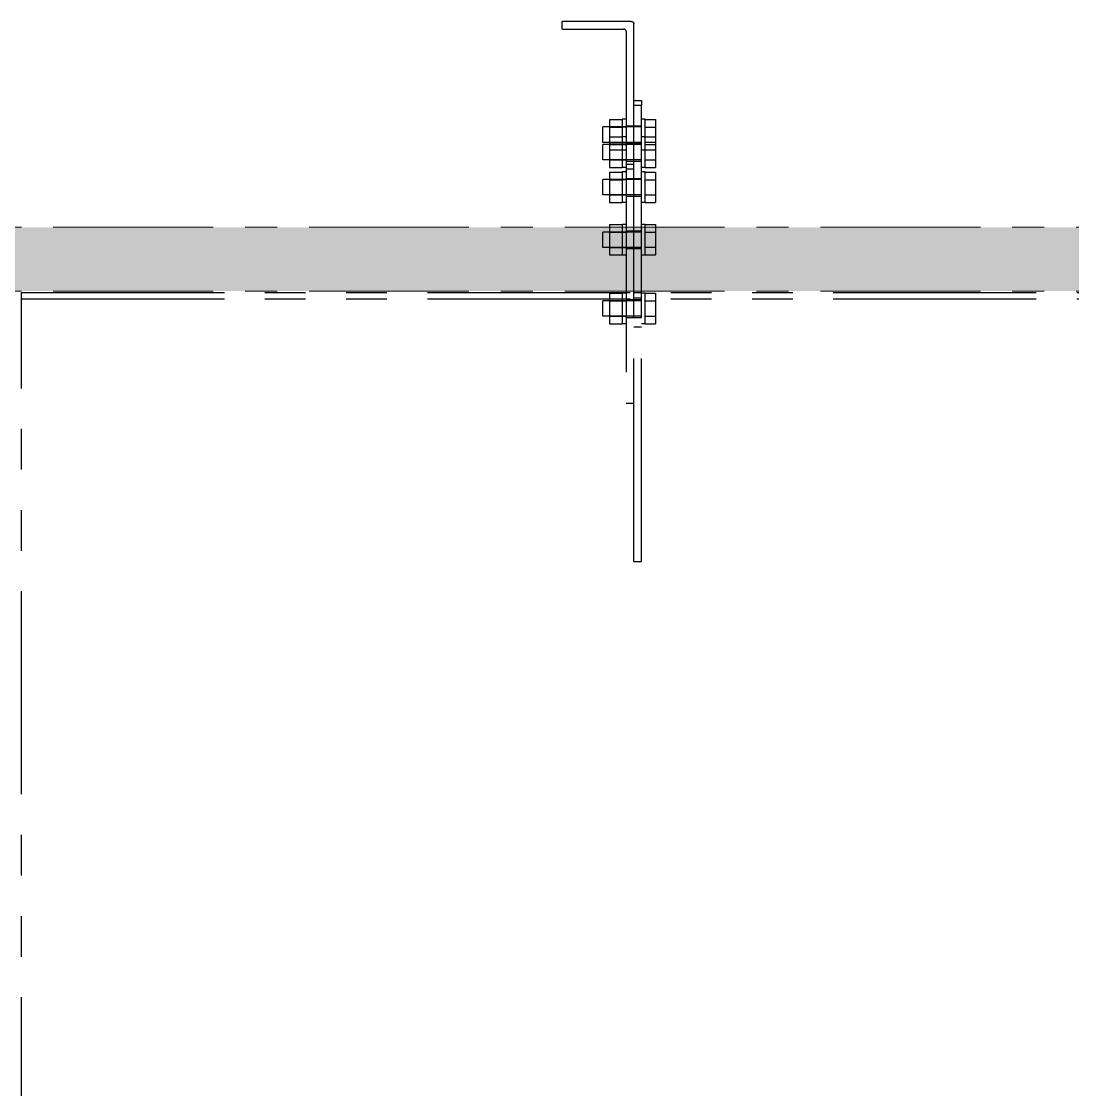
# Model space of a CAD drawing. Header units: millimetres. Extents: x -46397 to 283259, y -8690 to 23983.
# Drawn here: x 265989 to 266811, y 3882 to 4717 of the extents above; entities that cross this region are included whole.
import ezdxf
from ezdxf.enums import TextEntityAlignment as Align

# ---------------------------------------------------------------- set-up
doc = ezdxf.new("R2010")
doc.units = ezdxf.units.MM
doc.linetypes.add('CENTER', pattern=[2, 1.25, -0.25, 0.25, -0.25])
doc.linetypes.add('PHANTOM', pattern=[63.50000000000001, 31.75, -6.35, 6.35, -6.35, 6.35, -6.35])
doc.layers.add('DUONGTAM', color=1, linetype='CENTER', lineweight=0)
doc.styles.add('Tahoma', font='tahoma.ttf')
doc.styles.add('Text_nameplate', font='arial.ttf', dxfattribs={"width": 0.9, "height": 2.5})

# ---------------------------------------------------------------- blocks, each defined once
blk = doc.blocks.new('BO-1')
at = {"color": 251, "linetype": 'PHANTOM', "ltscale": 5, "extrusion": (-2.288475490443933e-17, 1, 0)}
for p, q in [((-1077.034517256747, 1195.999910578276), (-1077.034517256747, 1201.999910578276)), ((-1023.034517256747, 1201.999910578276), (-1077.034517256747, 1201.999910578276)), ((-1077.034517256747, 1195.999910578276), (-1029.034517256747, 1195.999910578276)), ((-1021.034517256747, 1086.278233945443), (-1021.034517256747, 1199.999910578276)), ((-1027.034517256747, 1193.999910578276), (-1027.034517256747, 1086.278233945443)), ((-1021.034517256747, 1139.999999999963), (-1015.034517256747, 1139.999999999963)), ((-1021.034517256747, 985.9008071523408), (-1021.034517256747, 1136.441992159576)), ((-1021.034517256747, 1136.441992159576), (-1015.034517256747, 1136.441992159576)), ((-1015.034517256747, 1139.999999999963), (-1015.034517256747, 1136.441992159576)), ((-1015.034517256747, 985.9008071523408), (-1015.034517256747, 1136.441992159576)), ((-1040.034517256718, 1125.346187185535), (-1040.034517256718, 1119.368687185535)), ((-1040.034517256718, 1125.346187185535), (-1030.034517256718, 1125.346187185535)), ((-1030.034517256718, 1125.391187185534), (-1030.034517256718, 1101.391187185534)), ((-1027.034517256718, 1125.391187185535), (-1030.034517256718, 1125.391187185535)), ((-1027.034517256747, 1120.391187185534), (-1021.034517256747, 1120.391187185534)), ((-1021.034517256747, 1120.391187185534), (-1015.034517256747, 1120.391187185534)), ((-1012.034517256718, 1125.391187185535), (-1015.034517256718, 1125.391187185535)), ((-1012.034517256718, 1101.391187185535), (-1012.034517256718, 1125.391187185535)), ((-1012.034517256718, 1125.346187185535), (-1004.034517256718, 1125.346187185535)), ((-1004.034517256718, 1125.346187185535), (-1004.034517256718, 1119.368687185535)), ((-1045.256432146882, 1107.391187185534), (-1045.256432146882, 1119.391187185534)), ((-1040.034517256718, 1119.391187185534), (-1045.256432146882, 1119.391187185534)), ((-1015.034517256718, 1119.391187185534), (-1040.034517256718, 1119.391187185534)), ((-1040.034517256718, 1119.391187185535), (-1027.034517256718, 1119.391187185535)), ((-1040.034517256718, 1119.368687185535), (-1040.034517256718, 1107.413687185535)), ((-1040.034517256718, 1119.368687185535), (-1030.034517256718, 1119.368687185535)), ((-1040.034517256718, 1111.658457609801), (-1030.034517256718, 1111.658457609801)), ((-1027.034517256747, 1111.703457609802), (-1030.034517256747, 1111.703457609802)), ((-1012.034517256747, 1111.703457609802), (-1015.034517256747, 1111.703457609802)), ((-1012.034517256718, 1119.368687185535), (-1004.034517256718, 1119.368687185535)), ((-1012.034517256718, 1111.658457609801), (-1004.034517256718, 1111.658457609801)), ((-1004.034517256718, 1119.368687185535), (-1004.034517256718, 1107.413687185535)), ((-1040.034517256718, 1107.391187185534), (-1045.256432146882, 1107.391187185534)), ((-1045.256432146882, 1093.703457609801), (-1045.256432146882, 1105.703457609801)), ((-1040.034517256747, 1105.703457609801), (-1045.256432146882, 1105.703457609801)), ((-1040.034517256718, 1107.413687185535), (-1040.034517256718, 1101.436187185535)), ((-1040.034517256718, 1107.413687185535), (-1030.034517256718, 1107.413687185535)), ((-1015.034517256718, 1107.391187185534), (-1040.034517256718, 1107.391187185534)), ((-1040.034517256718, 1107.391187185535), (-1027.034517256718, 1107.391187185535)), ((-1015.034517256747, 1105.703457609801), (-1040.034517256747, 1105.703457609801)), ((-1040.034517256747, 1105.703457609802), (-1027.034517256747, 1105.703457609802)), ((-1040.034517256718, 1105.680957609802), (-1030.034517256718, 1105.680957609802)), ((-1027.034517256747, 1106.703457609801), (-1021.034517256747, 1106.703457609801)), ((-1027.034517256747, 1106.391187185532), (-1021.034517256747, 1106.391187185532)), ((-1021.034517256747, 1106.703457609801), (-1015.034517256747, 1106.703457609801)), ((-1021.034517256747, 1106.391187185532), (-1015.034517256747, 1106.391187185532)), ((-1012.034517256718, 1107.413687185535), (-1004.034517256718, 1107.413687185535)), ((-1012.034517256718, 1105.6809576098), (-1004.034517256718, 1105.6809576098)), ((-1004.034517256718, 1107.413687185535), (-1004.034517256718, 1101.436187185535)), ((-1040.034517256718, 1101.436187185534), (-1040.034517256718, 1093.725957609802)), ((-1040.034517256718, 1101.436187185535), (-1030.034517256718, 1101.436187185535)), ((-1030.034517256718, 1101.391187185533), (-1030.034517256718, 1087.703457609801)), ((-1027.034517256718, 1101.391187185535), (-1030.034517256718, 1101.391187185535)), ((-1012.034517256718, 1101.391187185535), (-1015.034517256718, 1101.391187185535)), ((-1012.034517256718, 1101.436187185535), (-1004.034517256718, 1101.436187185535)), ((-1012.034517256718, 1087.703457609795), (-1012.034517256718, 1101.391187185534)), ((-1004.034517256718, 1101.436187185534), (-1004.034517256718, 1093.7259576098)), ((-1040.034517256747, 1093.703457609801), (-1045.256432146882, 1093.703457609801)), ((-1040.034517256718, 1093.725957609803), (-1040.034517256718, 1087.748457609803)), ((-1040.034517256718, 1093.725957609803), (-1030.034517256718, 1093.725957609803)), ((-1015.034517256747, 1093.703457609801), (-1040.034517256747, 1093.703457609801)), ((-1040.034517256747, 1093.703457609802), (-1027.034517256747, 1093.703457609802)), ((-1040.034517256718, 1087.748457609803), (-1030.034517256718, 1087.748457609803)), ((-1027.034517256747, 1087.703457609802), (-1030.034517256747, 1087.703457609802)), ((-1027.034517256747, 1092.703457609799), (-1021.034517256747, 1092.703457609799)), ((-1021.034517256747, 1089.999999999963), (-1027.034517256747, 1089.999999999963)), ((-1027.034517256747, 1086.278233945443), (-1027.034517256747, 903.2559379734171)), ((-1021.034517256747, 1086.278233945443), (-1027.034517256747, 1086.278233945443)), ((-1021.034517256747, 1092.703457609799), (-1015.034517256747, 1092.703457609799)), ((-1012.034517256747, 1087.703457609802), (-1015.034517256747, 1087.703457609802)), ((-1012.034517256718, 1093.725957609802), (-1004.034517256718, 1093.725957609802)), ((-1012.034517256718, 1087.748457609802), (-1004.034517256718, 1087.748457609802)), ((-1004.034517256718, 1093.725957609802), (-1004.034517256718, 1087.748457609802)), ((-1045.256432146882, 1066.208993369587), (-1045.256432146882, 1078.208993369587)), ((-1040.034517256718, 1078.208993369587), (-1045.256432146882, 1078.208993369587)), ((-1040.034517256718, 1084.163993369586), (-1040.034517256718, 1078.186493369585)), ((-1040.034517256718, 1084.163993369586), (-1030.034517256718, 1084.163993369586)), ((-1015.034517256747, 1078.208993369587), (-1040.034517256718, 1078.208993369587)), ((-1040.034517256718, 1078.208993369587), (-1027.034517256718, 1078.208993369587)), ((-1040.034517256718, 1078.186493369587), (-1040.034517256718, 1066.231493369587)), ((-1040.034517256718, 1078.186493369587), (-1030.034517256718, 1078.186493369587)), ((-1030.034517256718, 1084.208993369586), (-1030.034517256718, 1060.208993369586)), ((-1027.034517256718, 1084.208993369587), (-1030.034517256718, 1084.208993369587)), ((-1027.034517256747, 1079.208993369587), (-1021.034517256747, 1079.208993369587)), ((-1021.034517256747, 1079.208993369587), (-1015.034517256747, 1079.208993369587)), ((-1012.034517256718, 1084.20899336959), (-1015.034517256718, 1084.20899336959)), ((-1012.034517256718, 1060.208993369589), (-1012.034517256718, 1084.208993369589)), ((-1012.034517256718, 1084.163993369589), (-1004.034517256718, 1084.163993369589)), ((-1012.034517256718, 1078.186493369588), (-1004.034517256718, 1078.186493369588)), ((-1004.034517256718, 1084.163993369589), (-1004.034517256718, 1078.186493369588)), ((-1004.034517256718, 1078.186493369588), (-1004.034517256718, 1066.231493369588)), ((-1040.034517256718, 1066.208993369587), (-1045.256432146882, 1066.208993369587)), ((-1040.034517256718, 1066.231493369587), (-1040.034517256718, 1060.253993369586)), ((-1040.034517256718, 1066.231493369587), (-1030.034517256718, 1066.231493369587)), ((-1015.034517256747, 1066.208993369587), (-1040.034517256718, 1066.208993369587)), ((-1040.034517256718, 1066.208993369587), (-1027.034517256718, 1066.208993369587)), ((-1027.034517256747, 1065.208993369586), (-1021.034517256747, 1065.208993369586)), ((-1021.034517256747, 1065.208993369586), (-1015.034517256747, 1065.208993369586)), ((-1012.034517256718, 1066.231493369588), (-1004.034517256718, 1066.231493369588)), ((-1004.034517256718, 1066.231493369588), (-1004.034517256718, 1060.253993369588)), ((-1040.034517256718, 1060.253993369586), (-1030.034517256718, 1060.253993369586)), ((-1027.034517256718, 1060.208993369587), (-1030.034517256718, 1060.208993369587)), ((-1012.034517256718, 1060.20899336959), (-1015.034517256718, 1060.20899336959)), ((-1012.034517256718, 1060.253993369589), (-1004.034517256718, 1060.253993369589)), ((-1045.256432146882, 1025.252986407213), (-1045.256432146882, 1037.252986407213)), ((-1040.034517256718, 1037.252986407213), (-1045.256432146882, 1037.252986407213)), ((-1040.034517256718, 1043.207986407211), (-1040.034517256718, 1037.23048640721)), ((-1040.034517256718, 1043.207986407211), (-1030.034517256718, 1043.207986407211)), ((-1015.034517256747, 1037.252986407213), (-1040.034517256718, 1037.252986407213)), ((-1040.034517256718, 1037.252986407212), (-1027.034517256718, 1037.252986407212)), ((-1040.034517256718, 1037.230486407212), (-1040.034517256718, 1025.275486407212)), ((-1040.034517256718, 1037.230486407212), (-1030.034517256718, 1037.230486407212)), ((-1030.034517256718, 1043.252986407211), (-1030.034517256718, 1019.252986407211)), ((-1027.034517256718, 1043.252986407212), (-1030.034517256718, 1043.252986407212)), ((-1027.034517256747, 1038.252986407211), (-1021.034517256747, 1038.252986407211)), ((-1021.034517256747, 1038.252986407211), (-1015.034517256747, 1038.252986407211)), ((-1012.034517256718, 1043.252986407212), (-1015.034517256718, 1043.252986407212)), ((-1012.034517256718, 1019.252986407211), (-1012.034517256718, 1043.252986407211)), ((-1012.034517256718, 1043.207986407211), (-1004.034517256718, 1043.207986407211)), ((-1012.034517256718, 1037.23048640721), (-1004.034517256718, 1037.23048640721)), ((-1004.034517256718, 1043.207986407211), (-1004.034517256718, 1037.23048640721)), ((-1004.034517256718, 1037.23048640721), (-1004.034517256718, 1025.27548640721)), ((-1040.034517256718, 1025.252986407213), (-1045.256432146882, 1025.252986407213)), ((-1040.034517256718, 1025.275486407212), (-1040.034517256718, 1019.297986407211)), ((-1040.034517256718, 1025.275486407212), (-1030.034517256718, 1025.275486407212)), ((-1015.034517256747, 1025.252986407213), (-1040.034517256718, 1025.252986407213)), ((-1040.034517256718, 1025.252986407212), (-1027.034517256718, 1025.252986407212)), ((-1040.034517256718, 1019.297986407211), (-1030.034517256718, 1019.297986407211)), ((-1027.034517256747, 1024.252986407209), (-1021.034517256747, 1024.252986407209)), ((-1021.034517256747, 1024.252986407209), (-1015.034517256747, 1024.252986407209)), ((-1012.034517256718, 1025.27548640721), (-1004.034517256718, 1025.27548640721)), ((-1012.034517256718, 1019.297986407211), (-1004.034517256718, 1019.297986407211)), ((-1004.034517256718, 1025.27548640721), (-1004.034517256718, 1019.297986407209)), ((-1027.034517256718, 1019.252986407212), (-1030.034517256718, 1019.252986407212)), ((-1012.034517256718, 1019.252986407212), (-1015.034517256718, 1019.252986407212)), ((-1040.034517256747, 989.3046378167323), (-1040.034517256747, 983.3271378167315)), ((-1040.034517256747, 989.3046378167323), (-1030.034517256747, 989.3046378167323)), ((-1030.034517256747, 989.3496378167324), (-1030.034517256747, 965.3496378167324)), ((-1027.034517256747, 989.3496378167324), (-1030.034517256747, 989.3496378167324)), ((-1021.034517256747, 989.9999999999632), (-1015.034517256747, 989.9999999999632)), ((-1021.034517256747, 985.9008071523408), (-1015.034517256747, 985.9008071523408)), ((-1021.034517256747, 779.6610093394597), (-1021.034517256747, 985.9008071523408)), ((-1012.034517256747, 989.349637816736), (-1015.034517256747, 989.349637816736)), ((-1015.034517256747, 779.6610093394597), (-1015.034517256747, 985.9008071523408)), ((-1012.034517256747, 965.349637816736), (-1012.034517256747, 989.349637816736)), ((-1012.034517256747, 989.304637816736), (-1004.034517256747, 989.304637816736)), ((-1004.034517256747, 989.304637816736), (-1004.034517256747, 983.3271378167351)), ((-1045.256432146882, 971.3496378167342), (-1045.256432146882, 983.3496378167342)), ((-1040.034517256747, 983.3496378167342), (-1045.256432146882, 983.3496378167342)), ((-1015.034517256718, 983.3496378167342), (-1040.034517256747, 983.3496378167342)), ((-1040.034517256747, 983.3496378167324), (-1027.034517256747, 983.3496378167324)), ((-1040.034517256747, 983.3271378167333), (-1040.034517256747, 971.3721378167334)), ((-1040.034517256747, 983.3271378167333), (-1030.034517256747, 983.3271378167333)), ((-1027.034517256747, 984.3496378167333), (-1021.034517256747, 984.3496378167333)), ((-1021.034517256747, 984.3496378167333), (-1015.034517256747, 984.3496378167333)), ((-1012.034517256747, 983.3271378167351), (-1004.034517256747, 983.3271378167351)), ((-1004.034517256747, 983.3271378167351), (-1004.034517256747, 971.3721378167352)), ((-1040.034517256747, 971.3496378167342), (-1045.256432146882, 971.3496378167342)), ((-1040.034517256747, 971.3721378167334), (-1040.034517256747, 965.3946378167325)), ((-1040.034517256747, 971.3721378167334), (-1030.034517256747, 971.3721378167334)), ((-1015.034517256718, 971.3496378167342), (-1040.034517256747, 971.3496378167342)), ((-1040.034517256747, 971.3496378167324), (-1027.034517256747, 971.3496378167324)), ((-1027.034517256747, 970.3496378167315), (-1021.034517256747, 970.3496378167315)), ((-1021.034517256747, 970.3496378167315), (-1015.034517256747, 970.3496378167315)), ((-1012.034517256747, 971.3721378167352), (-1004.034517256747, 971.3721378167352)), ((-1004.034517256747, 971.3721378167352), (-1004.034517256747, 965.3946378167343)), ((-1040.034517256747, 965.3946378167325), (-1030.034517256747, 965.3946378167325)), ((-1027.034517256747, 965.3496378167324), (-1030.034517256747, 965.3496378167324)), ((-1021.034517256747, 963.0011887242104), (-1015.034517256747, 963.0011887242104)), ((-1012.034517256747, 965.349637816736), (-1015.034517256747, 965.349637816736)), ((-1012.034517256747, 965.3946378167361), (-1004.034517256747, 965.3946378167361)), ((-1021.034517256747, 903.2559379734171), (-1027.034517256747, 903.2559379734171)), ((-1021.034517256747, 779.6610093394597), (-1015.034517256747, 779.6610093394597))]:
    blk.add_line(p, q, dxfattribs=at)
at = {"color": 251, "linetype": 'PHANTOM', "ltscale": 5, "extrusion": (2.288475490443933e-17, 1, 0)}
for p, q in [((-1500.000000054977, -989.9999999991292), (-1500.000000054977, 989.9999999999613)), ((-1500.000000054977, 989.9999999999613), (-5.49189280718565e-08, 989.9999999999613)), ((-1500.000000054977, 984.9999999999613), (-5.49189280718565e-08, 984.9999999999613))]:
    blk.add_line(p, q, dxfattribs=at)
at = {"color": 251, "linetype": 'PHANTOM', "ltscale": 5}
blk.add_arc((-1029.034517256747, 1193.999910578276), 1.999999999999998, 7.016709298534877e-15, 90, dxfattribs=at)
at = {"color": 251, "linetype": 'PHANTOM', "ltscale": 5, "extrusion": (0, 0, -1)}
blk.add_arc((1023.034517256747, 1199.999910578276), 2, 90, 180, dxfattribs=at)
at = {"color": 251, "linetype": 'PHANTOM', "ltscale": 5, "style": 'Text_nameplate', "width": 0.9, "flags": 2}
blk.add_attdef('SPEC.', text='', height=2.5, dxfattribs=at).set_placement((282.5000000000291, 89.66567553442064), align=Align.MIDDLE_CENTER)
at = {"color": 251, "linetype": 'PHANTOM', "ltscale": 5, "style": 'Tahoma'}
for tag, height, p in [('PROJECT_CODE', 2.4, (245.0000000000291, 77.98846827837906)), ('DESIGN_PRESSURE', 2.608695652173889, (320.0000000000291, 77.98846827837906)), ('SERIAL_NO.', 2.608695652173889, (245.0000000000291, 69.45190202651929)), ('MAX_WORKING_PRESS', 2.608695652173889, (320.0000000000291, 69.45190202651929)), ('YEAR', 2.608695652173889, (245.0000000000291, 60.91533577467408)), ('TEST_PRES.', 2.608695652173889, (320.0000000000291, 60.91533577465952)), ('VOLUME', 2.608695652173889, (245.0000000000291, 52.37876952282886)), ('MAX_WORKING_TEMP.', 2.608695652173889, (320.0000000000291, 52.37876952281431))]:
    blk.add_attdef(tag, text='', height=height, dxfattribs=at).set_placement(p, align=Align.MIDDLE_CENTER)

msp = doc.modelspace()

# ---------------------------------------------------------------- hatches: boundary and pattern name
h = msp.add_hatch()
h.set_pattern_fill('AR-HBONE', color=1, scale=0.3)
h.set_pattern_definition([(45, (0, -7000), (0, 43.10522938113193), [91.44, -30.48]), (135, (21.5526, -6978.4474), (4.263256414560601e-15, 43.10522938113193), [91.44, -30.48])])
edge = h.paths.add_edge_path()
edge.add_arc((269255.8476851151, 3515.405107084678), 1828.999999561227, 333.1244059379014, 386.8755940621067)
edge.add_arc((270538.6187475963, 4165.505107084295), 390.8999999998114, 26.87559406210184, 90)
edge.add_line((270538.6187475963, 4556.405107084105), (264438.6187477052, 4556.405107084116))
edge.add_arc((264438.6187477052, 4165.505107084295), 390.8999999998214, 89.99999999999147, 153.1244059378998)
edge.add_arc((265721.3898101866, 3515.405107084734), 1828.999999561403, 153.1244059378985, 206.8755940620974)
edge.add_arc((264438.6187477052, 2865.305107085409), 390.8999999999629, 206.8755940621079, 270)
edge.add_line((264438.6187477052, 2474.405107085462), (270538.6187475963, 2474.405107085462))
edge.add_arc((270538.6187475963, 2865.305107085373), 390.8999999999105, 269.9999999999915, 333.1244059378913)
edge = h.paths.add_edge_path(flags=16)
edge.add_arc((265721.3898101866, 3515.405107084793), 1778.999999561409, 153.1244059379006, 206.8755940620994, ccw=False)
edge.add_arc((264438.6187477053, 4165.505107084091), 340.900000000034, 90.00000000000978, 153.1244059378803, ccw=False)
edge.add_line((264438.6187477052, 4506.405107084116), (270538.6187475963, 4506.405107084116))
edge.add_arc((270538.6187475963, 4165.505107084206), 340.8999999999105, 26.875594062111873, 90, ccw=False)
edge.add_arc((269255.8476851151, 3515.405107084727), 1778.999999561233, -26.875594062100618, 26.875594062104824, ccw=False)
edge.add_arc((270538.6187475964, 2865.305107085194), 340.8999999997508, 269.99999999998045, 333.1244059379093, ccw=False)
edge.add_line((270538.6187475963, 2524.405107085462), (264438.6187477052, 2524.405107085462))
edge.add_arc((264438.6187477052, 2865.305107085414), 340.8999999999523, 206.8755940621121, 270, ccw=False)

# ---------------------------------------------------------------- linework, layer by layer
at = {"layer": 'DUONGTAM', "color": 5, "lineweight": 0, "ltscale": 100}
for points in [[(270887.2977048848, 4342.213326316036, 0.2826152578026715), (270538.6187475963, 4556.405107084116), (264438.6187477052, 4556.405107084116, 0.2826152578026526), (264089.9397904167, 4342.213326316038, 0.2389308369178756), (264089.9397904166, 2688.596887853553, 0.2826152578026579), (264438.6187477052, 2474.405107085462), (270538.6187475963, 2474.405107085462, 0.2826152578027141), (270887.2977048849, 2688.59688785353, 0.2389308369178803)], [(270842.6981964058, 4319.610586583134, 0.282615257802695), (270538.6187475963, 4506.405107084116), (264438.6187477052, 4506.405107084116, 0.2826152578026758), (264134.5392988956, 4319.61058658313, 0.2389308369178759), (264134.5392988956, 2711.199627586455, 0.2826152578026813), (264438.6187477052, 2524.405107085462), (270538.6187475963, 2524.405107085462, 0.2826152578027004), (270842.6981964059, 2711.199627586437, 0.2389308369178805)]]:
    msp.add_lwpolyline(points, format="xyb", close=True, dxfattribs=at)

# ---------------------------------------------------------------- block references
msp.add_blockref('BO-1', (267488.6187477056, 3515.405107084369, -1.499105149169903))

doc.saveas('drawing.dxf')
